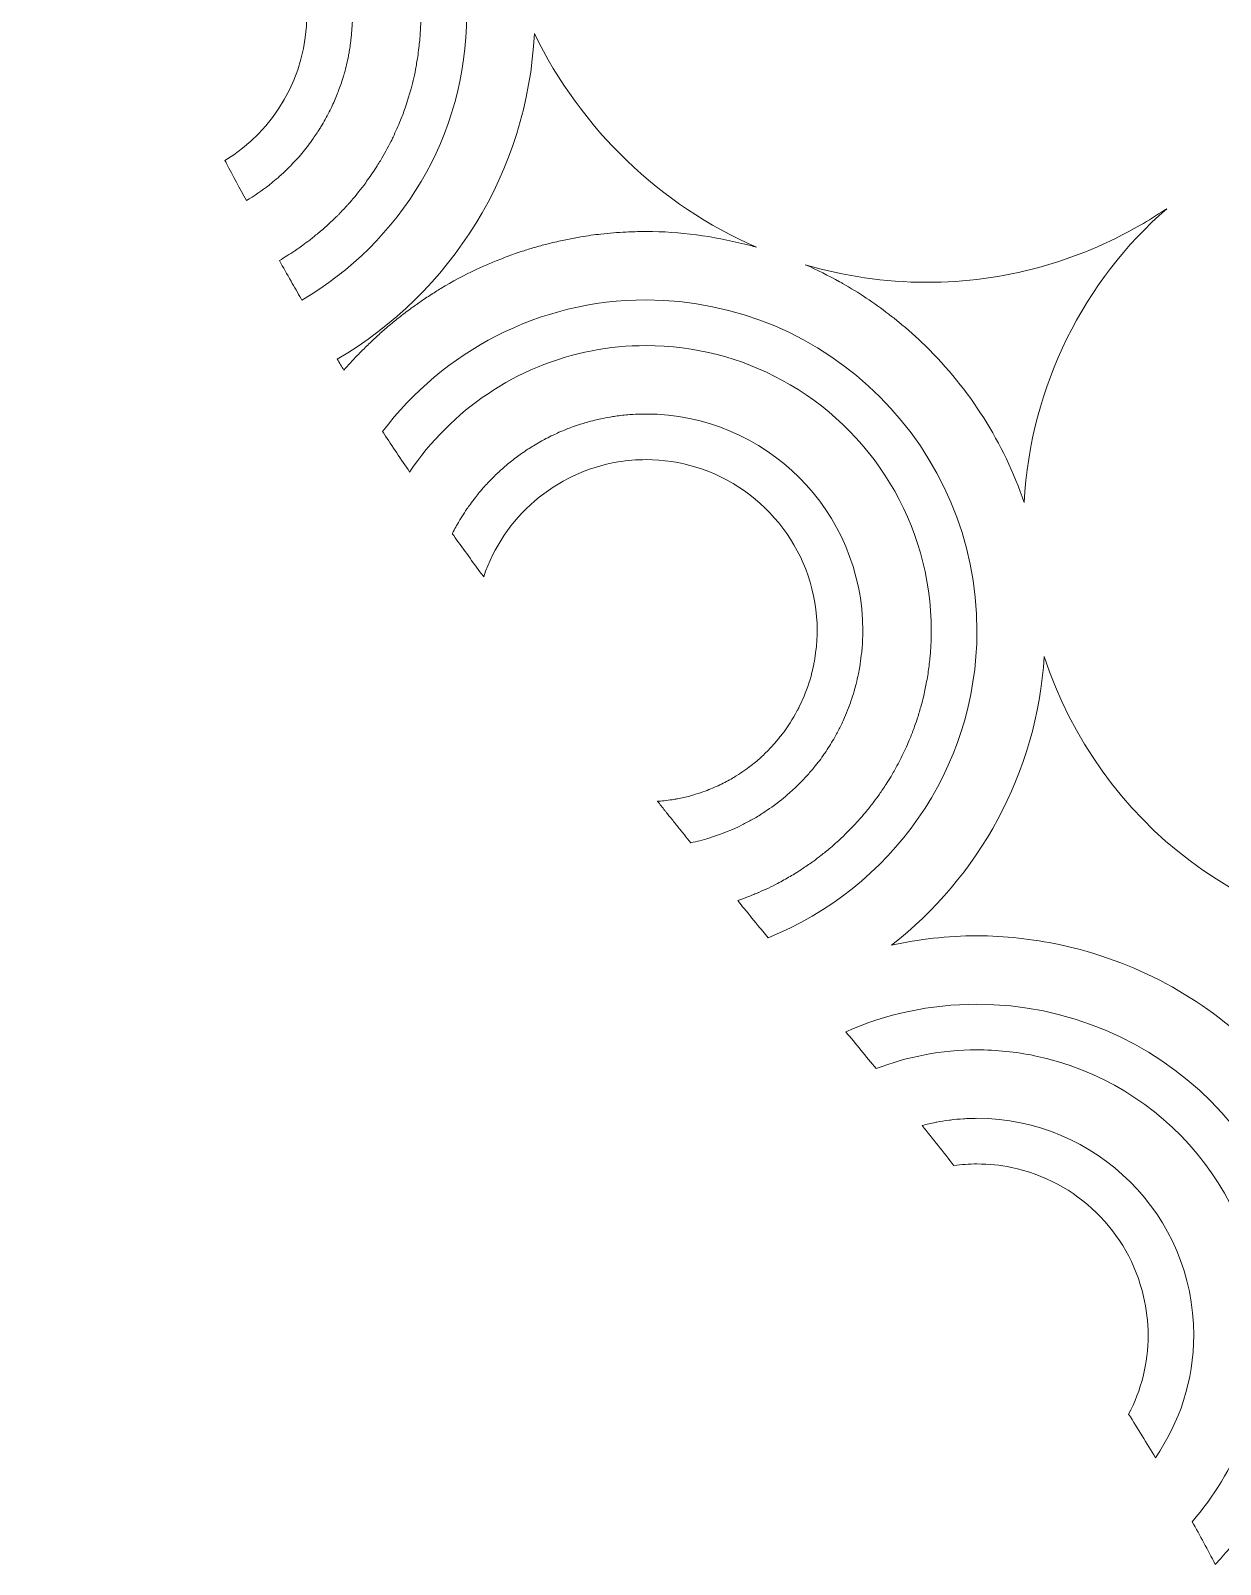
# Model space of a CAD drawing. Header units: millimetres. Extents: x -416 to 1516, y -417 to 43.
# Drawn here: x 820.2 to 847.43, y -162.57 to -127.46 of the extents above; entities that cross this region are included whole.
import ezdxf

# ---------------------------------------------------------------- set-up
doc = ezdxf.new("R2010")
doc.units = ezdxf.units.MM
doc.header["$MEASUREMENT"] = 0
doc.layers.add('Layer 2', color=7, linetype='Continuous')

msp = doc.modelspace()

# ---------------------------------------------------------------- linework, layer by layer
at = {"layer": 'Layer 2', "lineweight": 0}
for points, knots in [([(826.393, -133.593), (826.315, -133.459), (826.238, -133.325), (826.161, -133.19), (826.071, -133.033), (825.984, -132.876), (825.895, -132.719), (825.955, -132.684), (826.011, -132.646), (826.069, -132.609), (826.129, -132.572), (826.19, -132.536), (826.248, -132.496), (826.249, -132.496), (826.249, -132.496), (826.25, -132.495), (826.269, -132.482), (826.288, -132.467), (826.307, -132.454), (826.348, -132.425), (826.388, -132.396), (826.429, -132.366), (826.482, -132.328), (826.536, -132.291), (826.588, -132.251), (826.654, -132.201), (826.716, -132.146), (826.78, -132.094), (826.823, -132.057), (826.868, -132.023), (826.911, -131.985), (826.911, -131.985), (826.912, -131.984), (826.913, -131.984), (826.915, -131.981), (826.918, -131.979), (826.92, -131.976), (826.99, -131.914), (827.058, -131.85), (827.125, -131.785), (827.155, -131.756), (827.187, -131.729), (827.216, -131.7), (827.216, -131.7), (827.217, -131.699), (827.217, -131.699), (827.232, -131.684), (827.245, -131.668), (827.26, -131.653), (827.327, -131.585), (827.393, -131.516), (827.457, -131.445), (827.471, -131.428), (827.487, -131.413), (827.502, -131.396), (827.503, -131.396), (827.503, -131.395), (827.504, -131.394), (827.616, -131.267), (827.722, -131.133), (827.825, -130.997), (827.855, -130.957), (827.885, -130.915), (827.914, -130.874), (827.99, -130.768), (828.063, -130.66), (828.133, -130.549), (828.158, -130.51), (828.183, -130.472), (828.207, -130.432), (828.295, -130.286), (828.378, -130.137), (828.454, -129.984), (828.469, -129.955), (828.482, -129.924), (828.496, -129.893), (828.557, -129.766), (828.614, -129.636), (828.667, -129.505), (828.687, -129.455), (828.706, -129.406), (828.725, -129.357), (828.774, -129.224), (828.82, -129.089), (828.861, -128.952), (828.871, -128.918), (828.882, -128.886), (828.892, -128.853), (828.939, -128.685), (828.979, -128.515), (829.012, -128.342), (829.021, -128.296), (829.028, -128.25), (829.036, -128.203), (829.059, -128.069), (829.079, -127.933), (829.093, -127.796), (829.099, -127.743), (829.105, -127.691), (829.11, -127.637), (829.124, -127.459), (829.135, -127.28), (829.135, -127.098), (829.135, -127.095), (829.135, -127.093), (829.135, -127.091), (829.135, -123.94), (826.892, -121.303), (823.919, -120.693), (823.494, -120.606), (823.055, -120.56), (822.604, -120.56), (822.423, -120.56), (822.242, -120.568), (822.064, -120.583), (821.906, -120.596), (821.751, -120.616), (821.596, -120.64), (821.549, -120.648), (821.503, -120.657), (821.457, -120.665), (821.343, -120.685), (821.23, -120.709), (821.118, -120.735), (821.073, -120.746), (821.027, -120.756), (820.983, -120.768), (820.832, -120.806), (820.683, -120.849), (820.537, -120.897), (820.506, -120.807), (820.473, -120.716), (820.442, -120.625), (820.372, -120.422), (820.303, -120.219), (820.235, -120.015), (820.234, -120.012), (820.233, -120.009), (820.232, -120.006), (820.222, -119.975), (820.212, -119.944), (820.202, -119.914), (820.957, -119.658), (821.764, -119.515), (822.604, -119.515), (826.782, -119.515), (830.18, -122.914), (830.18, -127.091), (830.18, -129.879), (828.66, -132.31), (826.41, -133.623), (826.41, -133.623), (826.393, -133.593), (826.393, -133.593)], [0, 0, 0, 0, 1, 1, 1, 2, 2, 2, 3, 3, 3, 4, 4, 4, 5, 5, 5, 6, 6, 6, 7, 7, 7, 8, 8, 8, 9, 9, 9, 10, 10, 10, 11, 11, 11, 12, 12, 12, 13, 13, 13, 14, 14, 14, 15, 15, 15, 16, 16, 16, 17, 17, 17, 18, 18, 18, 19, 19, 19, 20, 20, 20, 21, 21, 21, 22, 22, 22, 23, 23, 23, 24, 24, 24, 25, 25, 25, 26, 26, 26, 27, 27, 27, 28, 28, 28, 29, 29, 29, 30, 30, 30, 31, 31, 31, 32, 32, 32, 33, 33, 33, 34, 34, 34, 35, 35, 35, 36, 36, 36, 37, 37, 37, 38, 38, 38, 39, 39, 39, 40, 40, 40, 41, 41, 41, 42, 42, 42, 43, 43, 43, 44, 44, 44, 45, 45, 45, 46, 46, 46, 47, 47, 47, 48, 48, 48, 49, 49, 49, 50, 50, 50, 51, 51, 51, 51]), ([(825.659, -130.99), (825.494, -131.12), (825.32, -131.239), (825.139, -131.347), (824.986, -131.063), (824.832, -130.779), (824.683, -130.493), (824.672, -130.472), (824.66, -130.451), (824.649, -130.43), (825.772, -129.741), (826.523, -128.502), (826.523, -127.091), (826.523, -125.2), (825.177, -123.618), (823.393, -123.252), (823.138, -123.2), (822.875, -123.172), (822.604, -123.172), (822.199, -123.172), (821.808, -123.236), (821.44, -123.352), (821.314, -123.028), (821.19, -122.702), (821.069, -122.377), (821.311, -122.297), (821.56, -122.234), (821.817, -122.192), (821.83, -122.19), (821.844, -122.189), (821.858, -122.187), (821.979, -122.168), (822.102, -122.153), (822.226, -122.143), (822.325, -122.135), (822.426, -122.132), (822.526, -122.131), (822.552, -122.13), (822.578, -122.127), (822.604, -122.127), (825.341, -122.127), (827.568, -124.354), (827.568, -127.091), (827.568, -127.231), (827.56, -127.369), (827.548, -127.506), (827.545, -127.544), (827.541, -127.581), (827.537, -127.619), (827.526, -127.725), (827.511, -127.831), (827.493, -127.935), (827.487, -127.968), (827.482, -128), (827.476, -128.032), (827.451, -128.164), (827.421, -128.294), (827.385, -128.422), (827.378, -128.444), (827.371, -128.466), (827.364, -128.489), (827.333, -128.595), (827.297, -128.7), (827.259, -128.803), (827.246, -128.839), (827.232, -128.874), (827.218, -128.909), (827.178, -129.012), (827.134, -129.113), (827.086, -129.212), (827.077, -129.232), (827.068, -129.253), (827.058, -129.273), (827.001, -129.389), (826.938, -129.503), (826.871, -129.614), (826.855, -129.643), (826.836, -129.67), (826.819, -129.698), (826.765, -129.784), (826.71, -129.868), (826.651, -129.95), (826.63, -129.98), (826.609, -130.01), (826.587, -130.039), (826.51, -130.143), (826.43, -130.244), (826.345, -130.342), (826.297, -130.396), (826.247, -130.448), (826.197, -130.5), (826.174, -130.524), (826.153, -130.548), (826.13, -130.572), (826.089, -130.613), (826.045, -130.652), (826.003, -130.692), (825.969, -130.725), (825.936, -130.758), (825.901, -130.789), (825.851, -130.833), (825.799, -130.874), (825.747, -130.917), (825.718, -130.942), (825.689, -130.967), (825.659, -130.99)], [0, 0, 0, 0, 1, 1, 1, 2, 2, 2, 3, 3, 3, 4, 4, 4, 5, 5, 5, 6, 6, 6, 7, 7, 7, 8, 8, 8, 9, 9, 9, 10, 10, 10, 11, 11, 11, 12, 12, 12, 13, 13, 13, 14, 14, 14, 15, 15, 15, 16, 16, 16, 17, 17, 17, 18, 18, 18, 19, 19, 19, 20, 20, 20, 21, 21, 21, 22, 22, 22, 23, 23, 23, 24, 24, 24, 25, 25, 25, 26, 26, 26, 27, 27, 27, 28, 28, 28, 29, 29, 29, 30, 30, 30, 31, 31, 31, 32, 32, 32, 33, 33, 33, 34, 34, 34, 35, 35, 35, 35]), ([(828, -134.573), (827.925, -134.644), (827.851, -134.718), (827.778, -134.793), (827.745, -134.826), (827.711, -134.859), (827.678, -134.893), (827.574, -135.003), (827.472, -135.114), (827.372, -135.229), (827.321, -135.146), (827.27, -135.062), (827.22, -134.978), (829.81, -133.458), (831.582, -130.698), (831.731, -127.52), (832.798, -129.708), (834.605, -131.455), (836.815, -132.412), (836.728, -132.387), (836.638, -132.368), (836.549, -132.345), (835.825, -132.159), (835.068, -132.054), (834.287, -132.054), (834.276, -132.054), (834.266, -132.054), (834.255, -132.055), (834.113, -132.055), (833.971, -132.059), (833.831, -132.066), (833.637, -132.076), (833.445, -132.09), (833.254, -132.112), (833.1, -132.129), (832.947, -132.151), (832.796, -132.176), (832.744, -132.185), (832.693, -132.195), (832.642, -132.205), (832.539, -132.224), (832.435, -132.243), (832.333, -132.266), (832.274, -132.279), (832.215, -132.294), (832.156, -132.308), (832.062, -132.33), (831.969, -132.353), (831.877, -132.379), (831.816, -132.395), (831.756, -132.413), (831.696, -132.431), (831.606, -132.458), (831.517, -132.486), (831.428, -132.515), (831.369, -132.535), (831.31, -132.554), (831.251, -132.575), (831.161, -132.607), (831.072, -132.641), (830.983, -132.676), (830.928, -132.697), (830.873, -132.718), (830.819, -132.74), (830.723, -132.78), (830.628, -132.822), (830.533, -132.865), (830.488, -132.885), (830.443, -132.905), (830.398, -132.926), (830.122, -133.057), (829.853, -133.201), (829.593, -133.358), (829.551, -133.383), (829.511, -133.409), (829.47, -133.435), (829.382, -133.49), (829.294, -133.545), (829.209, -133.603), (829.161, -133.635), (829.114, -133.668), (829.067, -133.701), (828.989, -133.756), (828.912, -133.811), (828.836, -133.868), (828.788, -133.904), (828.741, -133.94), (828.693, -133.977), (828.62, -134.034), (828.547, -134.093), (828.476, -134.152), (828.43, -134.19), (828.384, -134.228), (828.338, -134.267), (828.266, -134.329), (828.196, -134.393), (828.125, -134.457), (828.083, -134.496), (828.041, -134.534), (828, -134.573)], [0, 0, 0, 0, 1, 1, 1, 2, 2, 2, 3, 3, 3, 4, 4, 4, 5, 5, 5, 6, 6, 6, 7, 7, 7, 8, 8, 8, 9, 9, 9, 10, 10, 10, 11, 11, 11, 12, 12, 12, 13, 13, 13, 14, 14, 14, 15, 15, 15, 16, 16, 16, 17, 17, 17, 18, 18, 18, 19, 19, 19, 20, 20, 20, 21, 21, 21, 22, 22, 22, 23, 23, 23, 24, 24, 24, 25, 25, 25, 26, 26, 26, 27, 27, 27, 28, 28, 28, 29, 29, 29, 30, 30, 30, 31, 31, 31, 32, 32, 32, 33, 33, 33, 33]), ([(840.709, -133.217), (840.709, -133.217), (840.709, -133.217), (840.709, -133.217), (840.709, -133.217), (840.709, -133.217), (840.709, -133.217), (842.484, -133.217), (844.152, -132.741), (845.6, -131.909), (845.79, -131.8), (845.975, -131.683), (846.157, -131.562), (846.173, -131.551), (846.19, -131.542), (846.206, -131.531), (844.324, -133.175), (843.086, -135.57), (842.943, -138.259), (842.476, -136.889), (841.693, -135.663), (840.681, -134.671), (840.679, -134.669), (840.678, -134.668), (840.676, -134.666), (840.482, -134.476), (840.278, -134.296), (840.067, -134.124), (839.994, -134.064), (839.919, -134.004), (839.843, -133.946), (839.508, -133.689), (839.156, -133.452), (838.787, -133.242), (838.765, -133.229), (838.741, -133.218), (838.718, -133.205), (838.463, -133.063), (838.202, -132.932), (837.933, -132.814), (838.815, -133.075), (839.746, -133.217), (840.709, -133.217)], [0, 0, 0, 0, 1, 1, 1, 2, 2, 2, 3, 3, 3, 4, 4, 4, 5, 5, 5, 6, 6, 6, 7, 7, 7, 8, 8, 8, 9, 9, 9, 10, 10, 10, 11, 11, 11, 12, 12, 12, 13, 13, 13, 14, 14, 14, 14]), ([(836.962, -148.078), (836.94, -148.051), (836.917, -148.024), (836.895, -147.998), (836.773, -147.849), (836.652, -147.702), (836.532, -147.555), (836.488, -147.501), (836.445, -147.448), (836.401, -147.394), (836.396, -147.387), (836.39, -147.38), (836.385, -147.374), (836.509, -147.331), (836.631, -147.282), (836.752, -147.233), (836.787, -147.218), (836.823, -147.207), (836.858, -147.192), (836.858, -147.192), (836.858, -147.192), (836.858, -147.192), (836.863, -147.19), (836.867, -147.188), (836.871, -147.186), (837.017, -147.123), (837.16, -147.055), (837.3, -146.981), (837.349, -146.956), (837.396, -146.927), (837.445, -146.9), (837.538, -146.848), (837.632, -146.796), (837.723, -146.74), (837.778, -146.705), (837.831, -146.668), (837.885, -146.632), (837.966, -146.579), (838.047, -146.525), (838.126, -146.468), (838.181, -146.428), (838.234, -146.385), (838.288, -146.343), (838.362, -146.285), (838.436, -146.228), (838.507, -146.168), (838.56, -146.122), (838.612, -146.075), (838.664, -146.028), (838.731, -145.967), (838.799, -145.905), (838.864, -145.841), (838.915, -145.791), (838.964, -145.739), (839.013, -145.688), (839.075, -145.622), (839.137, -145.556), (839.197, -145.488), (839.244, -145.434), (839.29, -145.379), (839.335, -145.324), (839.393, -145.254), (839.449, -145.184), (839.503, -145.111), (839.547, -145.054), (839.588, -144.996), (839.63, -144.938), (839.682, -144.863), (839.733, -144.788), (839.782, -144.712), (839.82, -144.652), (839.858, -144.591), (839.895, -144.53), (839.942, -144.451), (839.987, -144.372), (840.03, -144.291), (840.064, -144.228), (840.098, -144.166), (840.13, -144.102), (840.172, -144.019), (840.21, -143.935), (840.248, -143.85), (840.277, -143.785), (840.306, -143.721), (840.333, -143.655), (840.369, -143.567), (840.402, -143.478), (840.434, -143.388), (840.457, -143.323), (840.481, -143.259), (840.503, -143.192), (840.533, -143.098), (840.559, -143.002), (840.585, -142.906), (840.603, -142.842), (840.622, -142.779), (840.637, -142.714), (840.662, -142.611), (840.681, -142.506), (840.701, -142.402), (840.712, -142.341), (840.726, -142.282), (840.736, -142.221), (840.754, -142.102), (840.767, -141.981), (840.78, -141.859), (840.785, -141.811), (840.792, -141.764), (840.796, -141.715), (840.81, -141.544), (840.817, -141.371), (840.817, -141.197), (840.817, -138.721), (839.432, -136.562), (837.397, -135.455), (836.472, -134.952), (835.412, -134.666), (834.287, -134.666), (833.864, -134.666), (833.451, -134.706), (833.051, -134.784), (831.317, -135.119), (829.828, -136.145), (828.876, -137.561), (828.678, -137.268), (828.479, -136.974), (828.29, -136.683), (828.279, -136.666), (828.268, -136.649), (828.257, -136.631), (829.64, -134.806), (831.825, -133.621), (834.287, -133.621), (838.464, -133.621), (841.862, -137.02), (841.862, -141.197), (841.862, -144.385), (839.877, -147.11), (837.081, -148.224), (837.042, -148.175), (837.002, -148.127), (836.962, -148.078)], [0, 0, 0, 0, 1, 1, 1, 2, 2, 2, 3, 3, 3, 4, 4, 4, 5, 5, 5, 6, 6, 6, 7, 7, 7, 8, 8, 8, 9, 9, 9, 10, 10, 10, 11, 11, 11, 12, 12, 12, 13, 13, 13, 14, 14, 14, 15, 15, 15, 16, 16, 16, 17, 17, 17, 18, 18, 18, 19, 19, 19, 20, 20, 20, 21, 21, 21, 22, 22, 22, 23, 23, 23, 24, 24, 24, 25, 25, 25, 26, 26, 26, 27, 27, 27, 28, 28, 28, 29, 29, 29, 30, 30, 30, 31, 31, 31, 32, 32, 32, 33, 33, 33, 34, 34, 34, 35, 35, 35, 36, 36, 36, 37, 37, 37, 38, 38, 38, 39, 39, 39, 40, 40, 40, 41, 41, 41, 42, 42, 42, 43, 43, 43, 44, 44, 44, 45, 45, 45, 46, 46, 46, 47, 47, 47, 47]), ([(835.728, -145.945), (835.592, -145.986), (835.454, -146.022), (835.314, -146.051), (835.214, -145.928), (835.116, -145.807), (835.016, -145.682), (835.013, -145.679), (835.01, -145.675), (835.007, -145.671), (834.948, -145.598), (834.89, -145.526), (834.831, -145.453), (834.807, -145.423), (834.783, -145.392), (834.759, -145.362), (834.746, -145.346), (834.732, -145.329), (834.719, -145.312), (834.662, -145.242), (834.606, -145.172), (834.55, -145.102), (834.557, -145.101), (834.564, -145.1), (834.571, -145.099), (834.691, -145.09), (834.81, -145.077), (834.927, -145.058), (834.954, -145.054), (834.98, -145.046), (835.006, -145.041), (835.102, -145.023), (835.198, -145.004), (835.292, -144.98), (835.334, -144.969), (835.374, -144.953), (835.416, -144.941), (835.492, -144.917), (835.569, -144.896), (835.644, -144.868), (835.701, -144.847), (835.756, -144.821), (835.812, -144.797), (835.868, -144.773), (835.925, -144.752), (835.98, -144.725), (835.98, -144.725), (835.981, -144.725), (835.981, -144.725), (835.981, -144.725), (835.981, -144.725), (835.981, -144.725), (836.08, -144.678), (836.175, -144.625), (836.269, -144.57), (836.296, -144.554), (836.324, -144.536), (836.351, -144.519), (836.419, -144.477), (836.486, -144.432), (836.552, -144.386), (836.578, -144.367), (836.604, -144.349), (836.63, -144.33), (836.717, -144.265), (836.802, -144.198), (836.883, -144.126), (836.883, -144.126), (836.883, -144.125), (836.883, -144.125), (836.964, -144.054), (837.041, -143.978), (837.116, -143.9), (837.138, -143.877), (837.159, -143.853), (837.18, -143.83), (837.235, -143.77), (837.287, -143.709), (837.338, -143.646), (837.358, -143.622), (837.378, -143.597), (837.397, -143.572), (837.529, -143.4), (837.647, -143.217), (837.75, -143.024), (837.764, -142.996), (837.778, -142.968), (837.792, -142.94), (837.829, -142.866), (837.863, -142.791), (837.896, -142.716), (837.908, -142.686), (837.92, -142.658), (837.932, -142.628), (838.013, -142.423), (838.077, -142.209), (838.123, -141.989), (838.129, -141.958), (838.134, -141.926), (838.14, -141.894), (838.155, -141.811), (838.168, -141.726), (838.177, -141.641), (838.181, -141.609), (838.185, -141.577), (838.188, -141.544), (838.198, -141.429), (838.205, -141.314), (838.205, -141.197), (838.205, -139.433), (837.033, -137.939), (835.428, -137.449), (835.067, -137.339), (834.684, -137.278), (834.287, -137.278), (834.071, -137.278), (833.858, -137.296), (833.652, -137.33), (832.206, -137.567), (831.025, -138.599), (830.571, -139.961), (830.542, -139.922), (830.514, -139.884), (830.485, -139.845), (830.283, -139.568), (830.082, -139.292), (829.885, -139.016), (829.877, -139.005), (829.869, -138.993), (829.861, -138.982), (829.858, -138.979), (829.856, -138.975), (829.854, -138.972), (829.855, -138.969), (829.857, -138.966), (829.858, -138.963), (829.906, -138.868), (829.958, -138.774), (830.012, -138.683), (830.031, -138.651), (830.051, -138.62), (830.071, -138.589), (830.109, -138.527), (830.147, -138.465), (830.188, -138.406), (830.213, -138.369), (830.24, -138.334), (830.266, -138.298), (830.304, -138.245), (830.342, -138.192), (830.382, -138.141), (830.411, -138.104), (830.441, -138.069), (830.471, -138.033), (830.511, -137.985), (830.551, -137.937), (830.592, -137.89), (830.624, -137.854), (830.658, -137.82), (830.691, -137.785), (830.733, -137.741), (830.775, -137.697), (830.818, -137.654), (830.853, -137.62), (830.889, -137.586), (830.926, -137.553), (830.97, -137.512), (831.014, -137.472), (831.059, -137.433), (831.097, -137.4), (831.135, -137.369), (831.174, -137.338), (831.22, -137.3), (831.267, -137.263), (831.314, -137.228), (831.355, -137.198), (831.395, -137.168), (831.436, -137.139), (831.485, -137.105), (831.534, -137.072), (831.584, -137.039), (831.626, -137.012), (831.668, -136.985), (831.711, -136.959), (831.762, -136.927), (831.813, -136.898), (831.866, -136.868), (831.909, -136.844), (831.953, -136.819), (831.997, -136.796), (832.051, -136.768), (832.105, -136.742), (832.16, -136.716), (832.205, -136.694), (832.25, -136.673), (832.295, -136.652), (832.352, -136.628), (832.409, -136.605), (832.466, -136.582), (832.512, -136.564), (832.557, -136.545), (832.604, -136.529), (832.663, -136.507), (832.724, -136.488), (832.785, -136.469), (832.83, -136.454), (832.876, -136.439), (832.922, -136.425), (832.986, -136.407), (833.051, -136.392), (833.116, -136.376), (833.16, -136.365), (833.204, -136.353), (833.249, -136.343), (833.321, -136.328), (833.394, -136.316), (833.467, -136.304), (833.507, -136.297), (833.545, -136.289), (833.585, -136.283), (833.694, -136.268), (833.804, -136.256), (833.915, -136.247), (833.919, -136.247), (833.923, -136.247), (833.926, -136.246), (834.007, -136.24), (834.089, -136.239), (834.171, -136.237), (834.209, -136.237), (834.248, -136.233), (834.287, -136.233), (837.023, -136.233), (839.25, -138.46), (839.25, -141.197), (839.25, -141.207), (839.249, -141.217), (839.248, -141.228), (839.248, -141.357), (839.242, -141.485), (839.232, -141.611), (839.227, -141.661), (839.22, -141.709), (839.214, -141.758), (839.204, -141.846), (839.194, -141.933), (839.18, -142.019), (839.17, -142.074), (839.159, -142.128), (839.148, -142.182), (839.132, -142.261), (839.115, -142.34), (839.095, -142.417), (839.081, -142.472), (839.066, -142.526), (839.05, -142.58), (839.028, -142.656), (839.004, -142.731), (838.979, -142.805), (838.961, -142.858), (838.942, -142.91), (838.922, -142.962), (838.894, -143.037), (838.863, -143.11), (838.831, -143.184), (838.809, -143.232), (838.789, -143.28), (838.766, -143.328), (838.729, -143.406), (838.688, -143.482), (838.647, -143.558), (838.625, -143.598), (838.605, -143.638), (838.583, -143.677), (838.519, -143.786), (838.452, -143.893), (838.381, -143.997), (838.377, -144.003), (838.373, -144.009), (838.368, -144.016), (838.296, -144.121), (838.219, -144.222), (838.138, -144.321), (838.111, -144.355), (838.081, -144.386), (838.053, -144.419), (837.996, -144.486), (837.939, -144.551), (837.878, -144.615), (837.844, -144.651), (837.807, -144.686), (837.771, -144.722), (837.714, -144.778), (837.656, -144.834), (837.596, -144.888), (837.557, -144.923), (837.516, -144.957), (837.476, -144.991), (837.416, -145.042), (837.354, -145.092), (837.291, -145.14), (837.249, -145.172), (837.207, -145.203), (837.164, -145.234), (837.098, -145.281), (837.03, -145.326), (836.962, -145.37), (836.92, -145.397), (836.878, -145.425), (836.835, -145.451), (836.758, -145.497), (836.68, -145.54), (836.6, -145.581), (836.563, -145.601), (836.527, -145.623), (836.489, -145.641), (836.264, -145.753), (836.029, -145.847), (835.787, -145.924), (835.767, -145.931), (835.748, -145.939), (835.728, -145.945)], [0, 0, 0, 0, 1, 1, 1, 2, 2, 2, 3, 3, 3, 4, 4, 4, 5, 5, 5, 6, 6, 6, 7, 7, 7, 8, 8, 8, 9, 9, 9, 10, 10, 10, 11, 11, 11, 12, 12, 12, 13, 13, 13, 14, 14, 14, 15, 15, 15, 16, 16, 16, 17, 17, 17, 18, 18, 18, 19, 19, 19, 20, 20, 20, 21, 21, 21, 22, 22, 22, 23, 23, 23, 24, 24, 24, 25, 25, 25, 26, 26, 26, 27, 27, 27, 28, 28, 28, 29, 29, 29, 30, 30, 30, 31, 31, 31, 32, 32, 32, 33, 33, 33, 34, 34, 34, 35, 35, 35, 36, 36, 36, 37, 37, 37, 38, 38, 38, 39, 39, 39, 40, 40, 40, 41, 41, 41, 42, 42, 42, 43, 43, 43, 44, 44, 44, 45, 45, 45, 46, 46, 46, 47, 47, 47, 48, 48, 48, 49, 49, 49, 50, 50, 50, 51, 51, 51, 52, 52, 52, 53, 53, 53, 54, 54, 54, 55, 55, 55, 56, 56, 56, 57, 57, 57, 58, 58, 58, 59, 59, 59, 60, 60, 60, 61, 61, 61, 62, 62, 62, 63, 63, 63, 64, 64, 64, 65, 65, 65, 66, 66, 66, 67, 67, 67, 68, 68, 68, 69, 69, 69, 70, 70, 70, 71, 71, 71, 72, 72, 72, 73, 73, 73, 74, 74, 74, 75, 75, 75, 76, 76, 76, 77, 77, 77, 78, 78, 78, 79, 79, 79, 80, 80, 80, 81, 81, 81, 82, 82, 82, 83, 83, 83, 84, 84, 84, 85, 85, 85, 86, 86, 86, 87, 87, 87, 88, 88, 88, 89, 89, 89, 90, 90, 90, 91, 91, 91, 92, 92, 92, 93, 93, 93, 94, 94, 94, 95, 95, 95, 96, 96, 96, 97, 97, 97, 98, 98, 98, 99, 99, 99, 100, 100, 100, 101, 101, 101, 102, 102, 102, 103, 103, 103, 104, 104, 104, 105, 105, 105, 106, 106, 106, 107, 107, 107, 107]), ([(843.404, -141.783), (844.635, -145.571), (848.128, -148.311), (852.236, -148.311), (852.236, -148.311), (852.236, -148.311), (852.237, -148.311), (852.237, -148.311), (852.237, -148.311), (852.237, -148.311), (853.132, -148.311), (853.997, -148.179), (854.817, -147.936), (852.576, -149.275), (850.953, -151.577), (850.483, -154.283), (850.326, -153.839), (850.136, -153.411), (849.915, -153.001), (849.892, -152.959), (849.866, -152.919), (849.842, -152.877), (849.752, -152.716), (849.661, -152.556), (849.562, -152.401), (849.207, -151.848), (848.792, -151.338), (848.331, -150.875), (848.304, -150.848), (848.279, -150.818), (848.252, -150.791), (847.031, -149.596), (845.475, -148.746), (843.742, -148.382), (843.134, -148.254), (842.507, -148.18), (841.862, -148.18), (841.189, -148.18), (840.535, -148.26), (839.903, -148.399), (841.902, -146.838), (843.233, -144.468), (843.404, -141.783)], [0, 0, 0, 0, 1, 1, 1, 2, 2, 2, 3, 3, 3, 4, 4, 4, 5, 5, 5, 6, 6, 6, 7, 7, 7, 8, 8, 8, 9, 9, 9, 10, 10, 10, 11, 11, 11, 12, 12, 12, 13, 13, 13, 14, 14, 14, 14]), ([(847.314, -162.573), (847.144, -162.246), (846.968, -161.921), (846.788, -161.596), (847.785, -160.45), (848.393, -158.958), (848.393, -157.323), (848.393, -154.172), (846.15, -151.535), (843.177, -150.926), (842.752, -150.838), (842.312, -150.793), (841.862, -150.793), (841.048, -150.793), (840.272, -150.948), (839.554, -151.222), (839.323, -150.941), (839.092, -150.659), (838.859, -150.377), (839.78, -149.974), (840.794, -149.748), (841.862, -149.748), (846.039, -149.748), (849.437, -153.146), (849.437, -157.323), (849.437, -159.361), (848.627, -161.21), (847.314, -162.573)], [0, 0, 0, 0, 1, 1, 1, 2, 2, 2, 3, 3, 3, 4, 4, 4, 5, 5, 5, 6, 6, 6, 7, 7, 7, 8, 8, 8, 9, 9, 9, 9]), ([(845.334, -159.135), (845.334, -159.135), (845.334, -159.135), (845.334, -159.135), (845.619, -158.593), (845.781, -157.977), (845.781, -157.323), (845.781, -157.323), (845.781, -157.323), (845.781, -157.323), (845.781, -157.018), (845.742, -156.723), (845.676, -156.438), (845.332, -154.955), (844.147, -153.792), (842.651, -153.485), (842.396, -153.432), (842.132, -153.405), (841.862, -153.405), (841.683, -153.405), (841.506, -153.418), (841.333, -153.442), (841.097, -153.14), (840.856, -152.834), (840.608, -152.524), (840.708, -152.498), (840.81, -152.475), (840.912, -152.454), (840.922, -152.452), (840.933, -152.451), (840.944, -152.449), (841.036, -152.431), (841.129, -152.415), (841.223, -152.403), (841.232, -152.401), (841.242, -152.401), (841.252, -152.4), (841.352, -152.387), (841.453, -152.377), (841.554, -152.37), (841.598, -152.367), (841.643, -152.367), (841.688, -152.366), (841.746, -152.364), (841.803, -152.36), (841.862, -152.36), (844.599, -152.36), (846.825, -154.586), (846.825, -157.323), (846.825, -158.366), (846.499, -159.332), (845.947, -160.131), (845.748, -159.799), (845.542, -159.467), (845.334, -159.135)], [0, 0, 0, 0, 1, 1, 1, 2, 2, 2, 3, 3, 3, 4, 4, 4, 5, 5, 5, 6, 6, 6, 7, 7, 7, 8, 8, 8, 9, 9, 9, 10, 10, 10, 11, 11, 11, 12, 12, 12, 13, 13, 13, 14, 14, 14, 15, 15, 15, 16, 16, 16, 17, 17, 17, 18, 18, 18, 18])]:
    msp.add_open_spline(points, degree=3, knots=knots, dxfattribs=at)

doc.saveas('drawing.dxf')
